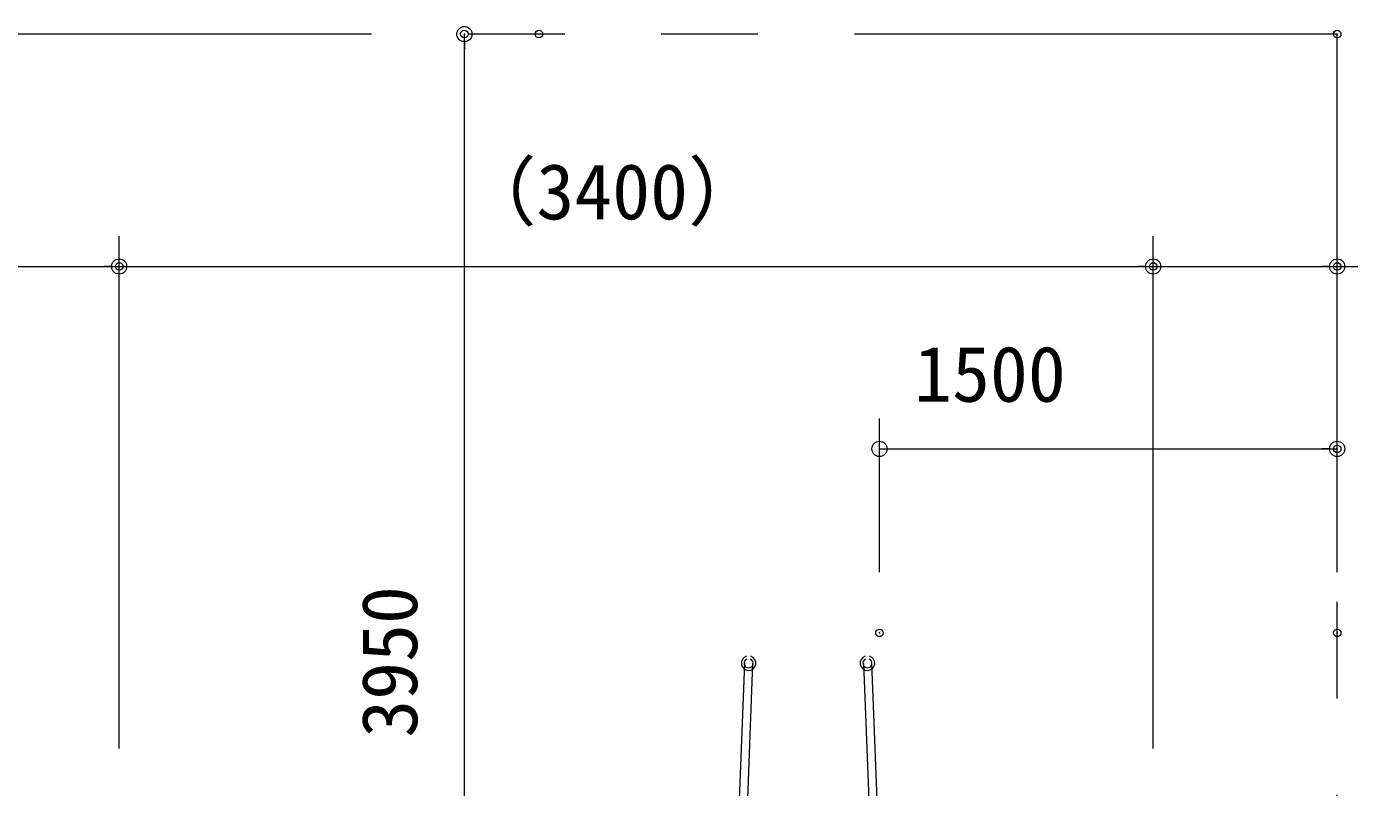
# Model space of a CAD drawing. Units: millimetres, scale not verified. Extents: x 0 to 420, y 0 to 297.
# Drawn here: x 342.81 to 386.32, y 164.2 to 189.23 of the extents above; entities that cross this region are included whole.
import ezdxf
from ezdxf.enums import TextEntityAlignment as Align

# ---------------------------------------------------------------- set-up
doc = ezdxf.new("R2010")
doc.units = ezdxf.units.MM
doc.header["$LTSCALE"] = 0.5
doc.header["$PDMODE"] = 32
doc.header["$PDSIZE"] = 0.25
doc.linetypes.add('USER2', pattern=[19.05, 12.7, -6.35])
doc.linetypes.add('USER3', pattern=[63.5, 31.75, -6.35, 6.35, -6.35, 6.35, -6.35])
doc.layers.add('LY_5', color=2, linetype='Continuous', lineweight=18)
doc.layers.add('LY_6', color=7, linetype='Continuous', lineweight=0)
doc.styles.add('ＭＳ ゴシック', font='')
doc.styles.get('ＭＳ ゴシック').set_extended_font_data('MS Gothic')

# ---------------------------------------------------------------- blocks, each defined once
blk = doc.blocks.new('-022-_DOTBLANK')
at = {"color": 7, "linetype": 'Continuous', "lineweight": 0}
blk.add_line((-0.5, 0), (-1, 0), dxfattribs=at)
blk.add_circle((0, 0), 0.5, dxfattribs=at)

msp = doc.modelspace()

# ---------------------------------------------------------------- linework, layer by layer
at = {"layer": 'LY_5', "color": 7, "linetype": 'USER3', "lineweight": 0}
for p, q in [((385.9095, 188.9811), (339.8095, 188.9811)), ((385.9095, 109.9811), (385.9095, 188.9811))]:
    msp.add_line(p, q, dxfattribs=at)
at = {"layer": 'LY_5', "color": 7, "linetype": 'USER2', "lineweight": 0}
for p, q in [((366.4214, 168.2907), (365.7271, 150.1612)), ((366.6862, 168.2806), (365.9919, 150.151)), ((370.3329, 168.2806), (371.0271, 150.151)), ((370.5977, 168.2907), (371.2919, 150.1612))]:
    msp.add_line(p, q, dxfattribs=at)
at = {"layer": 'LY_5', "color": 7, "lineweight": 0}
for centre, radius, start, end in [((366.5562, 168.2856), 0.24, 106.40431, 267.86271), ((366.5562, 168.2856), 0.15, 113.79504, 267.86271), ((366.5562, 168.2856), 0.24, 267.86271, 71.95745), ((366.5562, 168.2856), 0.15, 267.86271, 63.47196), ((370.4629, 168.2856), 0.24, 108.04255, 272.13729), ((370.4629, 168.2856), 0.15, 116.52804, 272.13729), ((370.4629, 168.2856), 0.15, 272.13729, 66.20496), ((370.4629, 168.2856), 0.24, 272.13729, 73.59569)]:
    msp.add_arc(centre, radius, start, end, dxfattribs=at)
at = {"layer": 'LY_6'}
for p, q in [((357.2095, 149.4811), (357.2095, 188.9811)), ((345.8595, 165.4811), (345.8595, 182.3356)), ((345.8595, 165.4811), (345.8595, 182.3356)), ((379.8595, 165.4811), (379.8595, 182.3356)), ((379.8595, 165.4811), (379.8595, 182.3356)), ((339.8095, 181.3356), (345.8595, 181.3356)), ((345.8595, 181.3356), (379.8595, 181.3356)), ((379.8595, 181.3356), (385.9095, 181.3356)), ((385.9095, 181.3356), (396.4572, 181.3356)), ((370.8595, 171.2856), (370.8595, 176.3356)), ((385.9095, 171.2856), (385.9095, 176.3356)), ((370.8595, 175.3356), (385.9095, 175.3356))]:
    msp.add_line(p, q, dxfattribs=at)
for p in [(357.2095, 188.9811), (359.6595, 188.9811), (385.9095, 188.9811), (385.9095, 188.9811), (345.8595, 181.3356), (379.8595, 181.3356), (385.9095, 181.3356), (385.9095, 175.3356), (370.8595, 169.2856), (385.9095, 169.2856)]:
    msp.add_point(p, dxfattribs=at)

# ---------------------------------------------------------------- block references
at = {"layer": 'LY_6', "xscale": 0.5, "yscale": 0.5}
for p, rotation in [((357.2095, 188.9811), 90), ((345.8595, 181.3356), 180), ((379.8595, 181.3356), 180), ((370.8595, 175.3356), 180)]:
    msp.add_blockref('-022-_DOTBLANK', p, dxfattribs=dict(at, rotation=rotation))
for p in [(345.8595, 181.3356), (379.8595, 181.3356), (385.9095, 181.3356), (385.9095, 175.3356)]:
    msp.add_blockref('-022-_DOTBLANK', p, dxfattribs=at)

# ---------------------------------------------------------------- texts
at = {"layer": 'LY_6', "style": 'ＭＳ ゴシック'}
for s, p in [('（3400）', (357.0765, 182.3356)), ('1500', (371.9983, 176.3356))]:
    msp.add_text(s, height=1.833, dxfattribs=at).set_placement(p, align=Align.BOTTOM_LEFT)
msp.add_text('3950', height=1.833, rotation=90, dxfattribs=at).set_placement((356.2095, 165.8356), align=Align.BOTTOM_LEFT)

doc.saveas('drawing.dxf')
